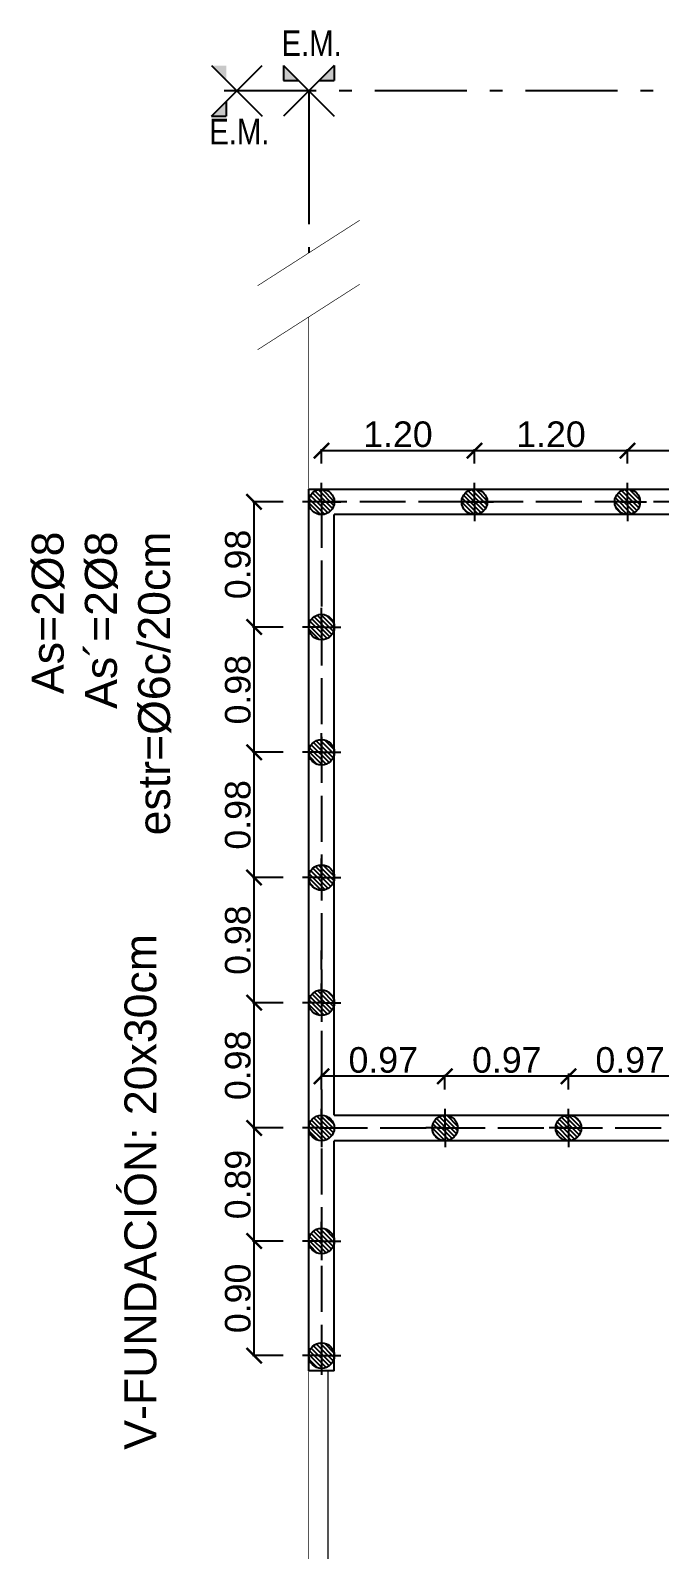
# Model space of a CAD drawing. Header units: millimetres. Extents: x 157 to 449, y 13 to 189.
# Drawn here: x 235.79 to 240.71, y 108.31 to 120.2 of the extents above; entities that cross this region are included whole.
import ezdxf

# ---------------------------------------------------------------- set-up
doc = ezdxf.new("R2010")
doc.units = ezdxf.units.MM
doc.header["$LTSCALE"] = 0.1
doc.header["$MEASUREMENT"] = 0
doc.header["$PDMODE"] = 3
doc.header["$PDSIZE"] = 0.1
for name, pattern in [('ACAD_ISO02W100', [15, 12, -3]), ('ACAD_ISO04W100', [30, 24, -3, 0, -3]), ('ACAD_ISO10W100', [18, 12, -3, 0, -3])]:
    doc.linetypes.add(name, pattern=pattern)
doc.layers.get('DEFPOINTS').update_dxf_attribs({"color": 1})
for name, color, linetype in [('11.Ejes', 1, 'ACAD_ISO04W100'), ('EJES', 6, 'Continuous'), ('Funadciones', 7, 'Continuous'), ('FUNDACIONES-COTAS', 3, 'Continuous'), ('FUNDACIONES-TEXTOS', 2, 'Continuous'), ('POLILINEA SUP', 150, 'Continuous'), ('vigas de encadenado', 2, 'Continuous')]:
    doc.layers.add(name, color=color, linetype=linetype)
doc.layers.add('17.Sombras', color=8, linetype='Continuous', lineweight=5)
doc.styles.add('Arial20', font='arial.ttf', dxfattribs={"height": 0.2})
doc.dimstyles.new('COTA-1-100', dxfattribs={"dimtxt": 0.2, "dimasz": 0.12, "dimexe": 0.012, "dimexo": 0.15, "dimgap": 0.025, "dimtad": 1, "dimzin": 0, "dimdsep": 46, "dimtxsty": 'Arial20', "dimblk1": 'ARCHTICK', "dimblk2": 'ARCHTICK', "dimsah": 1, "dimcen": 0.09, "dimclrd": 256, "dimclre": 256, "dimclrt": 256, "dimazin": 0, "dimtfac": 1, "dimtofl": 0, "dimtmove": 2, "dimatfit": 3, "dimldrblk": 'ARCHTICK', "dimfxl": 1, "dimtolj": 1, "dimtzin": 0, "dimarcsym": 0})

# ---------------------------------------------------------------- blocks, each defined once
blk = doc.blocks.new('PILOTIN')
at = {"layer": 'Funadciones'}
h = blk.add_hatch(dxfattribs=at)
h.set_pattern_fill('_USER', color=1, scale=0.025, angle=45, style=0, pattern_type=0)
h.set_pattern_definition([(135, (1221.583787, -310.26762), (0.01767766953, 0.01767766953), [])])
h.paths.add_polyline_path([(231.332, 120.183, 1), (231.132, 120.183, 1)])
at = {"layer": '11.Ejes', "ltscale": 0.5}
for q in [(231.232, 120.333), (231.082, 120.183), (231.382, 120.183), (231.232, 120.033)]:
    blk.add_line((231.232, 120.183), q, dxfattribs=at)
at = {"layer": 'Funadciones', "color": 1}
blk.add_circle((231.232, 120.183), 0.1, dxfattribs=at)
blk = doc.blocks.new('_ARCHTICK')
at = {"color": 0, "linetype": 'ByBlock', "const_width": 0.15}
blk.add_lwpolyline([(-0.5, -0.5), (0.5, 0.5)], dxfattribs=at)
blk = doc.blocks.new('*D391')
at = {"layer": 'DEFPOINTS', "color": 0, "transparency": 16777216}
for p in [(237.539, 110.726), (237.917, 110.726), (237.917, 109.829)]:
    blk.add_point(p, dxfattribs=at)
at = {"layer": 'FUNDACIONES-COTAS', "lineweight": -2, "transparency": 16777216}
for p, q in [((237.767, 110.726), (237.527, 110.726)), ((237.539, 109.829), (237.539, 110.726)), ((237.767, 109.829), (237.527, 109.829))]:
    blk.add_line(p, q, dxfattribs=at)
at = {"layer": 'FUNDACIONES-COTAS', "lineweight": -2, "transparency": 16777216, "xscale": 0.12, "yscale": 0.12, "zscale": 0.12}
for p, rotation in [((237.539, 110.726), 90), ((237.539, 109.829), 270)]:
    blk.add_blockref('_ARCHTICK', p, dxfattribs=dict(at, rotation=rotation))
at = {"layer": 'FUNDACIONES-COTAS', "transparency": 16777216, "insert": (237.412, 110.277), "char_height": 0.2, "attachment_point": 5, "rotation": 90, "style": 'Arial20'}
blk.add_mtext('\\A1;0.90', dxfattribs=at)
blk = doc.blocks.new('*D392')
at = {"layer": 'DEFPOINTS', "color": 0, "transparency": 16777216}
for p in [(237.539, 111.611), (237.917, 111.611), (237.917, 110.726)]:
    blk.add_point(p, dxfattribs=at)
at = {"layer": 'FUNDACIONES-COTAS', "lineweight": -2, "transparency": 16777216}
for p, q in [((237.767, 111.611), (237.527, 111.611)), ((237.539, 110.726), (237.539, 111.611)), ((237.767, 110.726), (237.527, 110.726))]:
    blk.add_line(p, q, dxfattribs=at)
at = {"layer": 'FUNDACIONES-COTAS', "lineweight": -2, "transparency": 16777216, "xscale": 0.12, "yscale": 0.12, "zscale": 0.12}
for p, rotation in [((237.539, 111.611), 90), ((237.539, 110.726), 270)]:
    blk.add_blockref('_ARCHTICK', p, dxfattribs=dict(at, rotation=rotation))
at = {"layer": 'FUNDACIONES-COTAS', "transparency": 16777216, "insert": (237.412, 111.168), "char_height": 0.2, "attachment_point": 5, "rotation": 90, "style": 'Arial20'}
blk.add_mtext('\\A1;0.89', dxfattribs=at)
blk = doc.blocks.new('*D393')
at = {"layer": 'DEFPOINTS', "color": 0, "transparency": 16777216}
for p in [(237.539, 112.591), (237.917, 112.591), (237.917, 111.611)]:
    blk.add_point(p, dxfattribs=at)
at = {"layer": 'FUNDACIONES-COTAS', "lineweight": -2, "transparency": 16777216}
for p, q in [((237.767, 112.591), (237.527, 112.591)), ((237.539, 111.611), (237.539, 112.591)), ((237.767, 111.611), (237.527, 111.611))]:
    blk.add_line(p, q, dxfattribs=at)
at = {"layer": 'FUNDACIONES-COTAS', "lineweight": -2, "transparency": 16777216, "xscale": 0.12, "yscale": 0.12, "zscale": 0.12}
for p, rotation in [((237.539, 112.591), 90), ((237.539, 111.611), 270)]:
    blk.add_blockref('_ARCHTICK', p, dxfattribs=dict(at, rotation=rotation))
at = {"layer": 'FUNDACIONES-COTAS', "transparency": 16777216, "insert": (237.412, 112.101), "char_height": 0.2, "attachment_point": 5, "rotation": 90, "style": 'Arial20'}
blk.add_mtext('\\A1;0.98', dxfattribs=at)
blk = doc.blocks.new('*D394')
at = {"layer": 'DEFPOINTS', "color": 0, "transparency": 16777216}
for p in [(237.539, 113.571), (237.917, 113.571), (237.917, 112.591)]:
    blk.add_point(p, dxfattribs=at)
at = {"layer": 'FUNDACIONES-COTAS', "lineweight": -2, "transparency": 16777216}
for p, q in [((237.767, 113.571), (237.527, 113.571)), ((237.539, 112.591), (237.539, 113.571)), ((237.767, 112.591), (237.527, 112.591))]:
    blk.add_line(p, q, dxfattribs=at)
at = {"layer": 'FUNDACIONES-COTAS', "lineweight": -2, "transparency": 16777216, "xscale": 0.12, "yscale": 0.12, "zscale": 0.12}
for p, rotation in [((237.539, 113.571), 90), ((237.539, 112.591), 270)]:
    blk.add_blockref('_ARCHTICK', p, dxfattribs=dict(at, rotation=rotation))
at = {"layer": 'FUNDACIONES-COTAS', "transparency": 16777216, "insert": (237.412, 113.081), "char_height": 0.2, "attachment_point": 5, "rotation": 90, "style": 'Arial20'}
blk.add_mtext('\\A1;0.98', dxfattribs=at)
blk = doc.blocks.new('*D395')
at = {"layer": 'DEFPOINTS', "color": 0, "transparency": 16777216}
for p in [(237.539, 114.551), (237.917, 114.551), (237.917, 113.571)]:
    blk.add_point(p, dxfattribs=at)
at = {"layer": 'FUNDACIONES-COTAS', "lineweight": -2, "transparency": 16777216}
for p, q in [((237.767, 114.551), (237.527, 114.551)), ((237.539, 113.571), (237.539, 114.551)), ((237.767, 113.571), (237.527, 113.571))]:
    blk.add_line(p, q, dxfattribs=at)
at = {"layer": 'FUNDACIONES-COTAS', "lineweight": -2, "transparency": 16777216, "xscale": 0.12, "yscale": 0.12, "zscale": 0.12}
for p, rotation in [((237.539, 114.551), 90), ((237.539, 113.571), 270)]:
    blk.add_blockref('_ARCHTICK', p, dxfattribs=dict(at, rotation=rotation))
at = {"layer": 'FUNDACIONES-COTAS', "transparency": 16777216, "insert": (237.412, 114.061), "char_height": 0.2, "attachment_point": 5, "rotation": 90, "style": 'Arial20'}
blk.add_mtext('\\A1;0.98', dxfattribs=at)
blk = doc.blocks.new('*D396')
at = {"layer": 'DEFPOINTS', "color": 0, "transparency": 16777216}
for p in [(237.539, 115.531), (237.917, 115.531), (237.917, 114.551)]:
    blk.add_point(p, dxfattribs=at)
at = {"layer": 'FUNDACIONES-COTAS', "lineweight": -2, "transparency": 16777216}
for p, q in [((237.767, 115.531), (237.527, 115.531)), ((237.539, 114.551), (237.539, 115.531)), ((237.767, 114.551), (237.527, 114.551))]:
    blk.add_line(p, q, dxfattribs=at)
at = {"layer": 'FUNDACIONES-COTAS', "lineweight": -2, "transparency": 16777216, "xscale": 0.12, "yscale": 0.12, "zscale": 0.12}
for p, rotation in [((237.539, 115.531), 90), ((237.539, 114.551), 270)]:
    blk.add_blockref('_ARCHTICK', p, dxfattribs=dict(at, rotation=rotation))
at = {"layer": 'FUNDACIONES-COTAS', "transparency": 16777216, "insert": (237.412, 115.041), "char_height": 0.2, "attachment_point": 5, "rotation": 90, "style": 'Arial20'}
blk.add_mtext('\\A1;0.98', dxfattribs=at)
blk = doc.blocks.new('*D397')
at = {"layer": 'DEFPOINTS', "color": 0, "transparency": 16777216}
for p in [(237.539, 116.511), (237.917, 116.511), (237.917, 115.531)]:
    blk.add_point(p, dxfattribs=at)
at = {"layer": 'FUNDACIONES-COTAS', "lineweight": -2, "transparency": 16777216}
for p, q in [((237.767, 116.511), (237.527, 116.511)), ((237.539, 115.531), (237.539, 116.511)), ((237.767, 115.531), (237.527, 115.531))]:
    blk.add_line(p, q, dxfattribs=at)
at = {"layer": 'FUNDACIONES-COTAS', "lineweight": -2, "transparency": 16777216, "xscale": 0.12, "yscale": 0.12, "zscale": 0.12}
for p, rotation in [((237.539, 116.511), 90), ((237.539, 115.531), 270)]:
    blk.add_blockref('_ARCHTICK', p, dxfattribs=dict(at, rotation=rotation))
at = {"layer": 'FUNDACIONES-COTAS', "transparency": 16777216, "insert": (237.412, 116.021), "char_height": 0.2, "attachment_point": 5, "rotation": 90, "style": 'Arial20'}
blk.add_mtext('\\A1;0.98', dxfattribs=at)
blk = doc.blocks.new('*D398')
at = {"layer": 'DEFPOINTS', "color": 0, "transparency": 16777216}
for p in [(239.264, 116.912), (238.067, 116.661), (239.264, 116.661)]:
    blk.add_point(p, dxfattribs=at)
at = {"layer": 'FUNDACIONES-COTAS', "lineweight": -2, "transparency": 16777216}
for p, q in [((238.067, 116.811), (238.067, 116.924)), ((238.067, 116.912), (239.264, 116.912)), ((239.264, 116.811), (239.264, 116.924))]:
    blk.add_line(p, q, dxfattribs=at)
at = {"layer": 'FUNDACIONES-COTAS', "lineweight": -2, "transparency": 16777216, "xscale": 0.12, "yscale": 0.12, "zscale": 0.12, "rotation": 180}
blk.add_blockref('_ARCHTICK', (238.067, 116.912), dxfattribs=at)
at = {"layer": 'FUNDACIONES-COTAS', "lineweight": -2, "transparency": 16777216, "xscale": 0.12, "yscale": 0.12, "zscale": 0.12}
blk.add_blockref('_ARCHTICK', (239.264, 116.912), dxfattribs=at)
at = {"layer": 'FUNDACIONES-COTAS', "transparency": 16777216, "insert": (238.665, 117.039), "char_height": 0.2, "attachment_point": 5, "style": 'Arial20'}
blk.add_mtext('\\A1;1.20', dxfattribs=at)
blk = doc.blocks.new('*D399')
at = {"layer": 'DEFPOINTS', "color": 0, "transparency": 16777216}
for p in [(240.462, 116.912), (239.264, 116.661), (240.462, 116.661)]:
    blk.add_point(p, dxfattribs=at)
at = {"layer": 'FUNDACIONES-COTAS', "lineweight": -2, "transparency": 16777216}
for p, q in [((239.264, 116.811), (239.264, 116.924)), ((239.264, 116.912), (240.462, 116.912)), ((240.462, 116.811), (240.462, 116.924))]:
    blk.add_line(p, q, dxfattribs=at)
at = {"layer": 'FUNDACIONES-COTAS', "lineweight": -2, "transparency": 16777216, "xscale": 0.12, "yscale": 0.12, "zscale": 0.12, "rotation": 180}
blk.add_blockref('_ARCHTICK', (239.264, 116.912), dxfattribs=at)
at = {"layer": 'FUNDACIONES-COTAS', "lineweight": -2, "transparency": 16777216, "xscale": 0.12, "yscale": 0.12, "zscale": 0.12}
blk.add_blockref('_ARCHTICK', (240.462, 116.912), dxfattribs=at)
at = {"layer": 'FUNDACIONES-COTAS', "transparency": 16777216, "insert": (239.863, 117.039), "char_height": 0.2, "attachment_point": 5, "style": 'Arial20'}
blk.add_mtext('\\A1;1.20', dxfattribs=at)
blk = doc.blocks.new('*D400')
at = {"layer": 'DEFPOINTS', "color": 0, "transparency": 16777216}
for p in [(241.659, 116.912), (240.462, 116.661), (241.659, 116.661)]:
    blk.add_point(p, dxfattribs=at)
at = {"layer": 'FUNDACIONES-COTAS', "lineweight": -2, "transparency": 16777216}
for p, q in [((240.462, 116.811), (240.462, 116.924)), ((240.462, 116.912), (241.659, 116.912)), ((241.659, 116.811), (241.659, 116.924))]:
    blk.add_line(p, q, dxfattribs=at)
at = {"layer": 'FUNDACIONES-COTAS', "lineweight": -2, "transparency": 16777216, "xscale": 0.12, "yscale": 0.12, "zscale": 0.12, "rotation": 180}
blk.add_blockref('_ARCHTICK', (240.462, 116.912), dxfattribs=at)
at = {"layer": 'FUNDACIONES-COTAS', "lineweight": -2, "transparency": 16777216, "xscale": 0.12, "yscale": 0.12, "zscale": 0.12}
blk.add_blockref('_ARCHTICK', (241.659, 116.912), dxfattribs=at)
at = {"layer": 'FUNDACIONES-COTAS', "transparency": 16777216, "insert": (241.06, 117.039), "char_height": 0.2, "attachment_point": 5, "style": 'Arial20'}
blk.add_mtext('\\A1;1.20', dxfattribs=at)
blk = doc.blocks.new('*D427')
at = {"layer": 'DEFPOINTS', "color": 0, "transparency": 16777216}
for p in [(240, 112.015), (240, 111.886), (240.965, 111.886)]:
    blk.add_point(p, dxfattribs=at)
at = {"layer": 'FUNDACIONES-COTAS', "lineweight": -2, "transparency": 16777216}
for p, q in [((240, 112.036), (240, 112.027)), ((240.965, 112.015), (240, 112.015)), ((240.965, 112.036), (240.965, 112.027))]:
    blk.add_line(p, q, dxfattribs=at)
at = {"layer": 'FUNDACIONES-COTAS', "lineweight": -2, "transparency": 16777216, "xscale": 0.12, "yscale": 0.12, "zscale": 0.12, "rotation": 180}
blk.add_blockref('_ARCHTICK', (240, 112.015), dxfattribs=at)
at = {"layer": 'FUNDACIONES-COTAS', "lineweight": -2, "transparency": 16777216, "xscale": 0.12, "yscale": 0.12, "zscale": 0.12}
blk.add_blockref('_ARCHTICK', (240.965, 112.015), dxfattribs=at)
at = {"layer": 'FUNDACIONES-COTAS', "transparency": 16777216, "insert": (240.483, 112.142), "char_height": 0.2, "attachment_point": 5, "style": 'Arial20'}
blk.add_mtext('\\A1;0.97', dxfattribs=at)
blk = doc.blocks.new('*D428')
at = {"layer": 'DEFPOINTS', "color": 0, "transparency": 16777216}
for p in [(239.033, 112.015), (239.033, 111.761), (240, 111.761)]:
    blk.add_point(p, dxfattribs=at)
at = {"layer": 'FUNDACIONES-COTAS', "lineweight": -2, "transparency": 16777216}
for p, q in [((239.033, 111.911), (239.033, 112.027)), ((240, 112.015), (239.033, 112.015)), ((240, 111.911), (240, 112.027))]:
    blk.add_line(p, q, dxfattribs=at)
at = {"layer": 'FUNDACIONES-COTAS', "lineweight": -2, "transparency": 16777216, "xscale": 0.12, "yscale": 0.12, "zscale": 0.12, "rotation": 180}
blk.add_blockref('_ARCHTICK', (239.033, 112.015), dxfattribs=at)
at = {"layer": 'FUNDACIONES-COTAS', "lineweight": -2, "transparency": 16777216, "xscale": 0.12, "yscale": 0.12, "zscale": 0.12}
blk.add_blockref('_ARCHTICK', (240, 112.015), dxfattribs=at)
at = {"layer": 'FUNDACIONES-COTAS', "transparency": 16777216, "insert": (239.517, 112.142), "char_height": 0.2, "attachment_point": 5, "style": 'Arial20'}
blk.add_mtext('\\A1;0.97', dxfattribs=at)
blk = doc.blocks.new('*D429')
at = {"layer": 'DEFPOINTS', "color": 0, "transparency": 16777216}
for p in [(238.067, 112.015), (238.067, 111.761), (239.033, 111.761)]:
    blk.add_point(p, dxfattribs=at)
at = {"layer": 'FUNDACIONES-COTAS', "lineweight": -2, "transparency": 16777216}
for p, q in [((238.067, 111.911), (238.067, 112.027)), ((239.033, 112.015), (238.067, 112.015)), ((239.033, 111.911), (239.033, 112.027))]:
    blk.add_line(p, q, dxfattribs=at)
at = {"layer": 'FUNDACIONES-COTAS', "lineweight": -2, "transparency": 16777216, "xscale": 0.12, "yscale": 0.12, "zscale": 0.12, "rotation": 180}
blk.add_blockref('_ARCHTICK', (238.067, 112.015), dxfattribs=at)
at = {"layer": 'FUNDACIONES-COTAS', "lineweight": -2, "transparency": 16777216, "xscale": 0.12, "yscale": 0.12, "zscale": 0.12}
blk.add_blockref('_ARCHTICK', (239.033, 112.015), dxfattribs=at)
at = {"layer": 'FUNDACIONES-COTAS', "transparency": 16777216, "insert": (238.55, 112.142), "char_height": 0.2, "attachment_point": 5, "style": 'Arial20'}
blk.add_mtext('\\A1;0.97', dxfattribs=at)

msp = doc.modelspace()

# ---------------------------------------------------------------- hatches: boundary and pattern name
at = {"layer": 'EJES', "linetype": 'ACAD_ISO10W100', "ltscale": 0.6}
h = msp.add_hatch(color=256, dxfattribs=at)
h.dxf.hatch_style = 1
h.paths.add_polyline_path([(237.3212, 119.9255), (237.2048, 119.9255), (237.3212, 119.8091)])
h.paths.add_polyline_path([(237.3212, 119.5295), (237.3212, 119.6459), (237.2048, 119.5295)])
h = msp.add_hatch(color=256, dxfattribs=at)
h.dxf.hatch_style = 1
h.paths.add_polyline_path([(237.8848, 119.8091), (237.7684, 119.9255), (237.7684, 119.8091)])
h.paths.add_polyline_path([(238.1644, 119.9255), (238.048, 119.8091), (238.1644, 119.8091)])
at = {"layer": 'Funadciones'}
h = msp.add_hatch(dxfattribs=at)
h.set_pattern_fill('_USER', color=1, scale=0.025, angle=45, style=0, pattern_type=0)
h.set_pattern_definition([(135, (1228.418567, -319.725005), (0.01767766953, 0.01767766953), [])])
h.paths.add_polyline_path([(238.1667, 110.7257, 1), (237.9667, 110.7257, 1)])
h = msp.add_hatch(dxfattribs=at)
h.set_pattern_fill('_USER', color=1, scale=0.025, angle=45, style=0, pattern_type=0)
h.set_pattern_definition([(135, (1228.418571, -320.621376), (0.01767766953, 0.01767766953), [])])
h.paths.add_polyline_path([(238.1667, 109.8293, 1), (237.9667, 109.8293, 1)])

# ---------------------------------------------------------------- linework, layer by layer
at = {"layer": '11.Ejes', "ltscale": 0.5}
for p, q in [((239.1982, 116.5108), (239.0482, 116.5108)), ((239.1982, 116.5108), (239.3482, 116.5108)), ((240.4207, 116.5108), (240.2707, 116.5108)), ((240.4207, 116.5108), (240.5707, 116.5108)), ((238.0669, 112.8508), (238.0669, 113.0008)), ((238.0669, 112.8508), (238.0669, 112.7008)), ((238.0667, 111.6109), (238.2167, 111.6109)), ((238.0667, 111.6109), (238.0667, 111.4609)), ((238.0667, 110.7257), (238.0667, 110.8757)), ((238.0667, 110.7257), (237.9167, 110.7257)), ((238.0667, 110.7257), (238.2167, 110.7257)), ((238.0667, 110.7257), (238.0667, 110.5757)), ((238.0667, 109.9943), (238.0667, 109.6793)), ((238.0667, 109.8293), (237.9167, 109.8293)), ((238.0667, 109.8293), (238.2167, 109.8293))]:
    msp.add_line(p, q, dxfattribs=at)
at = {"layer": '17.Sombras', "color": 8, "true_color": 0x7d7d7d}
msp.add_line((238.1169, 109.7132), (238.1169, 103.4324), dxfattribs=at)
at = {"layer": 'EJES', "linetype": 'ACAD_ISO10W100', "ltscale": 0.6}
for p, q in [((237.2048, 119.5295), (237.6008, 119.9255)), ((237.2048, 119.5295), (237.6008, 119.9255)), ((237.2048, 119.9255), (237.6008, 119.5295)), ((238.1644, 119.9255), (237.7684, 119.5295)), ((238.1644, 119.9255), (237.7684, 119.5295)), ((237.7684, 119.9255), (238.1644, 119.5295)), ((237.7684, 119.9255), (237.7684, 119.8091)), ((238.1644, 119.9255), (238.1644, 119.8091)), ((237.7684, 119.8091), (237.8848, 119.8091)), ((238.048, 119.8091), (238.1644, 119.8091)), ((248.6441, 119.7275), (237.2205, 119.7275)), ((237.3212, 119.6459), (237.3212, 119.5295)), ((237.9664, 119.7275), (237.9664, 119.4052)), ((237.2048, 119.5295), (237.3212, 119.5295)), ((237.9664, 119.4052), (237.9664, 118.459))]:
    msp.add_line(p, q, dxfattribs=at)
at = {"layer": 'EJES', "linetype": 'ACAD_ISO10W100', "ltscale": 0.6, "const_width": 0.005}
for points in [[(238.3664, 118.7155), (237.5664, 118.2024)], [(238.3663, 118.2145), (237.5663, 117.7014)], [(237.9663, 117.9579), (237.9663, 111.6632)], [(237.9663, 111.7411), (237.9663, 104.9093)]]:
    msp.add_lwpolyline(points, dxfattribs=at)
at = {"layer": 'Funadciones', "color": 1}
for centre in [(238.0667, 110.7257), (238.0667, 109.8293)]:
    msp.add_circle(centre, 0.1, dxfattribs=at)
at = {"layer": 'POLILINEA SUP', "linetype": 'ACAD_ISO02W100', "ltscale": 0.3}
for p, q in [((242.8653, 116.5108), (238.0667, 116.5108)), ((238.0667, 116.5108), (238.0667, 109.7111)), ((238.0667, 111.6109), (240.9654, 111.6108))]:
    msp.add_line(p, q, dxfattribs=at)
at = {"layer": 'vigas de encadenado'}
for p, q in [((237.9667, 109.7111), (237.9667, 116.6108)), ((237.9667, 116.6108), (242.9653, 116.6108)), ((242.7653, 116.4108), (238.1667, 116.4108)), ((238.1667, 111.7108), (238.1667, 116.4108)), ((238.1667, 111.7108), (240.8654, 111.7108)), ((240.8654, 111.5108), (238.1667, 111.5109)), ((238.1667, 109.7111), (238.1667, 111.5109)), ((238.1667, 109.7111), (237.9667, 109.7111))]:
    msp.add_line(p, q, dxfattribs=at)

# ---------------------------------------------------------------- block references
at = {"layer": 'POLILINEA SUP'}
for p in [(6.8348, -3.6723), (8.0323, -3.6723), (9.2298, -3.6723), (6.8348, -4.6523), (6.8348, -5.6323), (6.8348, -6.6123), (6.8348, -7.5923), (6.8348, -8.5722), (7.8014, -8.5722), (8.7681, -8.5722)]:
    msp.add_blockref('PILOTIN', p, dxfattribs=at)

# ---------------------------------------------------------------- texts
at = {"layer": 'EJES', "linetype": 'ACAD_ISO10W100', "ltscale": 0.6, "char_height": 0.2, "width": 1.294531, "attachment_point": 2}
for insert in [(237.9893, 120.2009), (237.4234, 119.5087)]:
    msp.add_mtext('{\\fArial Narrow|b0|i0|c0|p34;E.M.}', dxfattribs=dict(at, insert=insert))
at = {"layer": 'FUNDACIONES-TEXTOS', "char_height": 0.25, "width": 5.804333, "attachment_point": 3, "rotation": 90}
for s, insert in [('{\\fArial|b0|i0|c0|p34;As=2\\fArial|b0|i0|c238|p34;%%C\\fArial|b0|i0|c0|p34;8\\PAs´=2\\fArial|b0|i0|c238|p34;%%C\\fArial|b0|i0|c0|p34;8\\Pestr=\\fArial|b0|i0|c238|p34;%%C\\fArial|b0|i0|c0|p34;6c/20cm} ', (235.7975, 116.2783)), ('{\\fArial|b0|i0|c238|p34;V\\fArial|b0|i0|c0|p34;-FUNDACIÓN\\fArial|b0|i0|c238|p34;: 2\\fArial|b0|i0|c0|p34;0\\fArial|b0|i0|c238|p34;x\\fArial|b0|i0|c0|p34;3\\fArial|b0|i0|c238|p34;0cm\\P} ', (236.5238, 113.1284))]:
    msp.add_mtext(s, dxfattribs=dict(at, insert=insert))

# ---------------------------------------------------------------- dimensions: what is measured, and where the dimension line sits
at = {"layer": 'FUNDACIONES-COTAS'}
for base, p1, p2, picture, middle in [((239.2642, 116.9117), (238.0667, 116.6608), (239.2642, 116.6608), '*D398', (238.6655, 117.0388)), ((240.4617, 116.9117), (239.2642, 116.6608), (240.4617, 116.6608), '*D399', (239.863, 117.0388)), ((241.6592, 116.9117), (240.4617, 116.6608), (241.6592, 116.6608), '*D400', (241.0605, 117.0388)), ((238.0667, 112.0148), (239.0334, 111.7609), (238.0667, 111.7609), '*D429', (238.5501, 112.1419)), ((239.0334, 112.0148), (240.0001, 111.7609), (239.0334, 111.7609), '*D428', (239.5167, 112.1419)), ((240.0001, 112.0148), (240.9654, 111.8858), (240.0001, 111.8858), '*D427', (240.4827, 112.1419))]:
    dim = msp.add_linear_dim(base=base, p1=p1, p2=p2, dimstyle='COTA-1-100', dxfattribs=at)
    dim.commit()
    dim.dimension.update_dxf_attribs({"geometry": picture, "text_midpoint": middle})
for base, p1, p2, picture, middle in [((237.539, 116.5108), (237.9167, 115.5308), (237.9167, 116.5108), '*D397', (237.4119, 116.0208)), ((237.539, 115.5308), (237.9167, 114.5508), (237.9167, 115.5308), '*D396', (237.4119, 115.0408)), ((237.539, 114.5508), (237.9167, 113.5708), (237.9167, 114.5508), '*D395', (237.4119, 114.0608)), ((237.539, 113.5708), (237.9167, 112.5908), (237.9167, 113.5708), '*D394', (237.4119, 113.0808)), ((237.539, 112.5908), (237.9167, 111.6109), (237.9167, 112.5908), '*D393', (237.4119, 112.1008)), ((237.539, 111.6109), (237.9167, 110.7257), (237.9167, 111.6109), '*D392', (237.4119, 111.1683)), ((237.539, 110.7257), (237.9167, 109.8293), (237.9167, 110.7257), '*D391', (237.4119, 110.2775))]:
    dim = msp.add_linear_dim(base=base, p1=p1, p2=p2, angle=90, dimstyle='COTA-1-100', dxfattribs=at)
    dim.commit()
    dim.dimension.update_dxf_attribs({"geometry": picture, "text_midpoint": middle})

doc.saveas('drawing.dxf')
